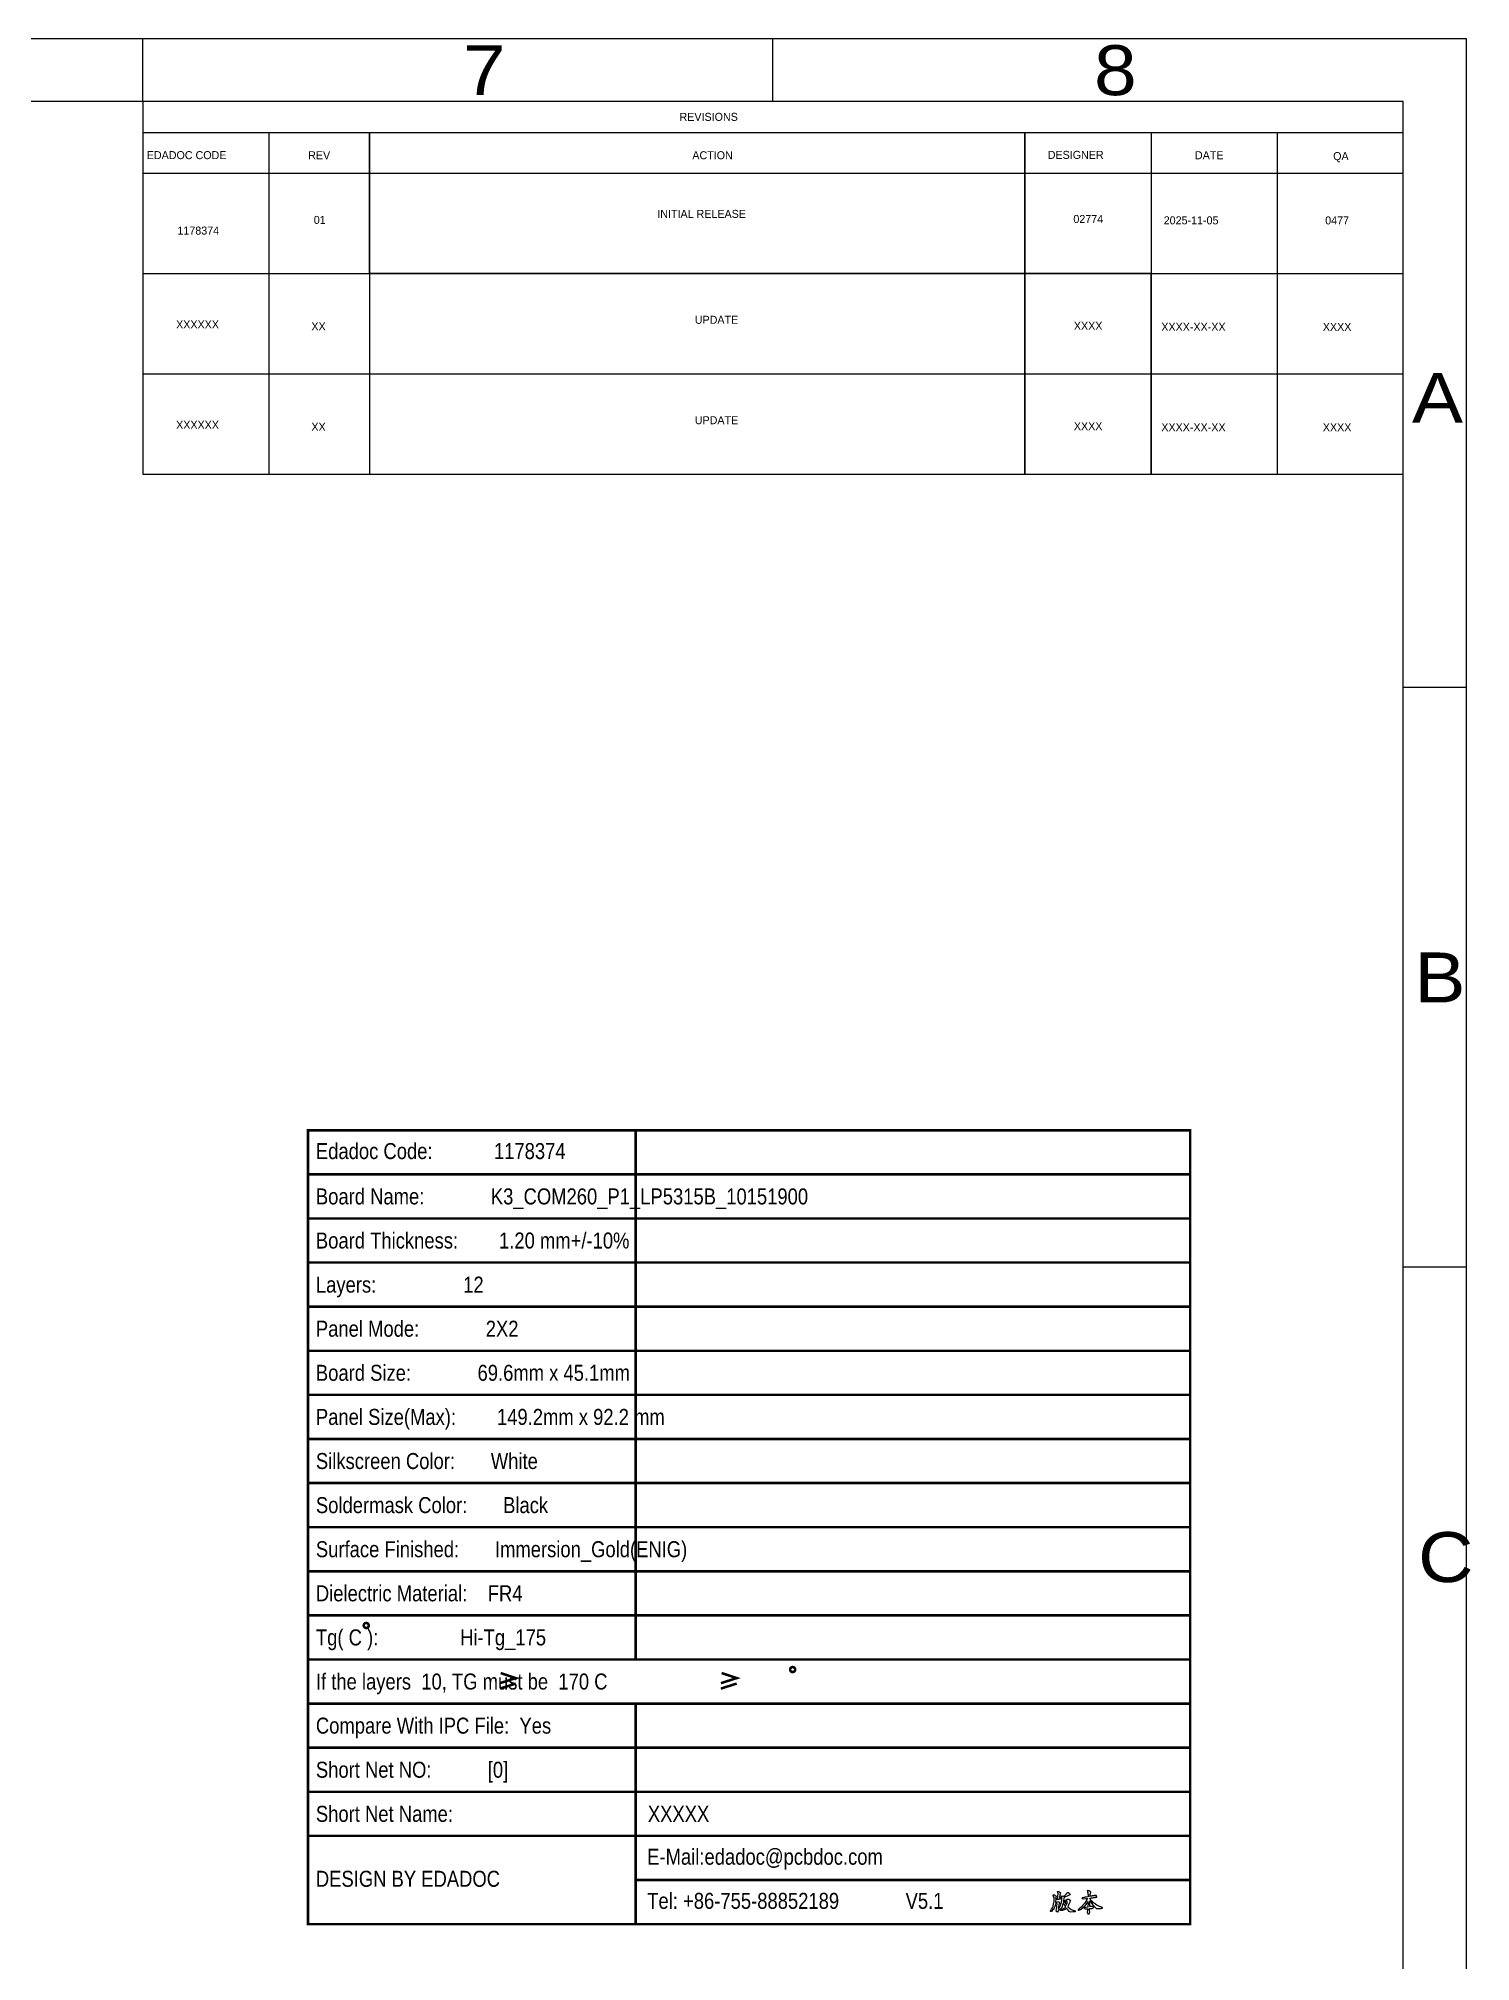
# Model space of a CAD drawing. Extents: x -61 to 349, y -42 to 245.
# Drawn here: x 235.6 to 349.2, y 92.2 to 244.8 of the extents above; entities that cross this region are included whole.
import ezdxf

# ---------------------------------------------------------------- set-up
doc = ezdxf.new("R2010")
doc.units = 0
doc.layers.add('BOARD_GEOMETRY_DIMENSION', color=2, linetype='CONTINUOUS')
doc.layers.add('BOARD_GEOMETRY_SILKSCREEN_TOP', color=1, linetype='CONTINUOUS')

msp = doc.modelspace()

# ---------------------------------------------------------------- linework, layer by layer
at = {"layer": 'BOARD_GEOMETRY_DIMENSION'}
for points in [[(-61.1124, -42.1894), (-61.1124, 244.810534), (348.887542, 244.810534), (348.887542, -42.1894)], [(316.977776, 97.199958), (316.956186, 97.02927), (316.940692, 96.958912), (316.940692, 96.92259), (316.993524, 96.909382), (317.046102, 96.896174), (317.118746, 96.781874), (317.191136, 96.665288), (317.217552, 96.77527), (317.222632, 96.796098), (317.227458, 96.817688), (317.231776, 96.839278), (317.23584, 96.86036), (317.239396, 96.880934), (317.24219, 96.900238), (317.244476, 96.918018), (317.246254, 96.94672), (317.248286, 97.006156), (317.233046, 97.00387), (317.228728, 97.002854), (317.222886, 97.001584), (317.216028, 96.999806), (317.208408, 96.99752), (317.199772, 96.995234), (317.190628, 96.992694), (317.180722, 96.9899), (317.160402, 96.984058), (317.149226, 96.981264), (317.136018, 96.978216), (317.121286, 96.975422), (317.105538, 96.972882), (317.089028, 96.970596), (317.0555, 96.966532), (317.024258, 96.964246), (316.94501, 96.962214), (316.959742, 97.02927), (317.074804, 97.063306), (317.096394, 97.06991), (317.117476, 97.077022), (317.137542, 97.08388), (317.156084, 97.090738), (317.173102, 97.097342), (317.187834, 97.103438), (317.200026, 97.109026), (317.21552, 97.11817), (317.235078, 97.137982), (317.37808, 97.137982), (317.437516, 97.08515), (317.498984, 97.034604), (317.452756, 96.93783), (317.43523, 96.900492), (317.413894, 96.852232), (317.39078, 96.79686), (317.366904, 96.73844), (317.344044, 96.680528), (317.323724, 96.627442), (317.307214, 96.582484), (317.292482, 96.533208), (317.294514, 96.529652), (317.300356, 96.523302), (317.309754, 96.514666), (317.322454, 96.503998), (317.337694, 96.491298), (317.355474, 96.477074), (317.375286, 96.46158), (317.419736, 96.427798), (317.547244, 96.335342), (317.705486, 96.27362), (317.863982, 96.209866), (317.863982, 96.152716), (317.683642, 96.137476), (317.50127, 96.121982), (317.44412, 96.14408), (317.38697, 96.165924), (317.303404, 96.284796), (317.287656, 96.305624), (317.272924, 96.325436), (317.259462, 96.343978), (317.247524, 96.360742), (317.23711, 96.37522), (317.228474, 96.387412), (317.22187, 96.39681), (317.21552, 96.4057), (317.212472, 96.404938), (317.204344, 96.401636), (317.19139, 96.395794), (317.174118, 96.387666), (317.153036, 96.377506), (317.128906, 96.365822), (317.101728, 96.35236), (317.041784, 96.322134), (316.870334, 96.236282), (316.698884, 96.236282), (316.698884, 96.271588), (316.826392, 96.333056), (316.9539, 96.394778), (317.039498, 96.465136), (317.123064, 96.537526), (317.041784, 96.671892), (317.027052, 96.696276), (317.012574, 96.719898), (316.998604, 96.741742), (316.985396, 96.761808), (316.973204, 96.779588), (316.962536, 96.794574), (316.9539, 96.806512), (316.942724, 96.819212), (316.923166, 96.830134), (316.876938, 96.680528), (316.828424, 96.533208), (316.753748, 96.432116), (316.681358, 96.328738), (316.611, 96.300036), (316.540642, 96.269302), (316.509908, 96.196658), (316.47892, 96.121982), (316.441582, 96.130872), (316.402212, 96.137476), (316.3824, 96.198944), (316.360302, 96.25838), (316.389004, 96.36379), (316.394084, 96.385126), (316.399418, 96.410018), (316.404498, 96.438212), (316.409578, 96.468438), (316.414404, 96.500442), (316.418722, 96.532954), (316.422532, 96.56572), (316.428374, 96.627696), (316.441582, 96.786192), (316.30747, 96.786192), (316.28334, 96.671892), (316.27826, 96.650048), (316.27191, 96.626426), (316.264798, 96.60128), (316.25667, 96.575626), (316.248034, 96.549718), (316.239144, 96.524572), (316.230254, 96.500442), (316.212982, 96.458532), (316.16904, 96.357186), (316.076838, 96.264984), (315.986668, 96.170496), (315.939932, 96.170496), (315.933328, 96.171004), (315.926978, 96.171766), (315.921644, 96.173036), (315.916818, 96.17456), (315.913008, 96.176338), (315.90996, 96.17837), (315.90742, 96.18345), (315.908944, 96.188022), (315.913008, 96.196912), (315.919612, 96.209358), (315.928248, 96.225614), (315.938916, 96.244664), (315.951108, 96.266254), (315.964824, 96.289876), (315.995558, 96.341946), (316.085474, 96.489266), (316.118494, 96.601534), (316.12459, 96.623632), (316.13094, 96.648778), (316.137544, 96.675956), (316.144148, 96.704404), (316.150498, 96.733868), (316.156594, 96.763078), (316.162182, 96.791526), (316.171326, 96.843342), (316.19317, 96.973136), (316.19317, 97.12706), (316.191138, 97.280984), (316.160404, 97.368868), (316.154562, 97.38487), (316.148974, 97.400618), (316.143894, 97.41535), (316.139322, 97.42932), (316.135258, 97.441766), (316.131956, 97.452942), (316.129416, 97.46234), (316.127384, 97.474532), (316.127384, 97.490026), (316.230762, 97.490026), (316.29223, 97.441512), (316.351666, 97.395284), (316.338458, 97.287588), (316.322964, 97.177606), (316.395608, 97.1931), (316.408562, 97.196148), (316.421516, 97.19945), (316.433962, 97.203006), (316.445646, 97.206562), (316.45606, 97.210118), (316.465458, 97.213928), (316.473332, 97.217484), (316.483492, 97.223834), (316.501018, 97.239074), (316.505336, 97.401888), (316.51194, 97.566988), (316.492128, 97.661476), (316.472316, 97.753932), (316.498732, 97.753932), (316.51575, 97.751646), (316.537594, 97.746058), (316.562486, 97.737422), (316.588902, 97.726754), (316.615064, 97.714562), (316.639702, 97.702116), (316.660784, 97.689416), (316.685676, 97.66808), (316.70117, 97.64395), (316.665864, 97.481136), (316.660022, 97.451418), (316.654688, 97.422462), (316.649608, 97.39503), (316.644782, 97.369376), (316.640972, 97.346516), (316.63767, 97.326958), (316.63513, 97.310702), (316.632844, 97.291906), (316.632844, 97.270062), (316.742826, 97.270062), (316.742826, 97.181924), (316.685676, 97.16008), (316.67323, 97.155508), (316.65672, 97.150428), (316.636908, 97.145094), (316.614302, 97.13976), (316.58941, 97.134172), (316.562994, 97.128838), (316.535308, 97.123504), (316.47892, 97.113852), (316.329568, 97.087436), (316.320678, 96.981772), (316.314074, 96.874076), (316.331854, 96.874076), (316.335664, 96.874584), (316.34176, 96.876362), (316.349634, 96.878902), (316.358524, 96.882204), (316.368938, 96.886522), (316.37986, 96.891348), (316.391544, 96.896936), (316.415166, 96.909382), (316.481206, 96.942402), (316.595506, 96.929194), (316.617604, 96.891602), (316.641734, 96.85655), (316.606428, 96.770698), (316.56909, 96.687132), (316.558168, 96.526604), (316.54496, 96.366076), (316.56909, 96.38157), (316.574678, 96.386142), (316.582044, 96.39554), (316.591188, 96.409256), (316.601856, 96.426274), (316.61354, 96.446594), (316.62624, 96.469708), (316.639194, 96.4946), (316.665864, 96.548702), (316.738508, 96.70034), (316.777878, 96.909382), (316.81547, 97.120456), (316.802262, 97.263458), (316.789054, 97.406206), (316.870334, 97.393252), (316.9539, 97.380044), (317.008764, 97.417382), (317.039244, 97.438718), (317.068708, 97.461324), (317.096648, 97.484946), (317.12281, 97.508822), (317.146432, 97.532444), (317.167006, 97.555812), (317.184278, 97.57791), (317.20663, 97.617534), (317.226442, 97.665794), (317.307722, 97.665794), (317.382398, 97.615248), (317.457328, 97.564702), (317.463932, 97.527364), (317.470282, 97.490026), (317.430912, 97.476818), (317.39586, 97.464118), (317.346584, 97.444814), (317.28791, 97.421192), (317.224664, 97.394776), (317.161164, 97.367852), (317.10249, 97.342452), (317.053468, 97.320354), (317.00216, 97.294192), (316.999112, 97.289874), (316.99581, 97.282), (316.992254, 97.27057), (316.988698, 97.256092), (316.984888, 97.239328), (316.981332, 97.220278)], [(318.837564, 97.77349), (318.846708, 97.735136), (318.850772, 97.719134), (318.854836, 97.702116), (318.859408, 97.68459), (318.863726, 97.66681), (318.868298, 97.649538), (318.87287, 97.632774), (318.881252, 97.59569), (318.885062, 97.574354), (318.888364, 97.552002), (318.891158, 97.528888), (318.893698, 97.505774), (318.895476, 97.483168), (318.896492, 97.461578), (318.897, 97.441512), (318.897, 97.338134), (318.7827, 97.316036), (318.734948, 97.307654), (318.708024, 97.303082), (318.680084, 97.298002), (318.651636, 97.293176), (318.623696, 97.28835), (318.596518, 97.283778), (318.570864, 97.279968), (318.547496, 97.276666), (318.428878, 97.258886), (318.419988, 97.23247), (318.411098, 97.206308), (318.490346, 97.190814), (318.567308, 97.177606), (318.708024, 97.186496), (318.84874, 97.195132), (318.804798, 97.104962), (318.717676, 96.959928), (318.662304, 96.882204), (318.600836, 96.802702), (318.534288, 96.722946), (318.464184, 96.644714), (318.39154, 96.569022), (318.31788, 96.497648), (318.24422, 96.432116), (318.195706, 96.390714), (318.174116, 96.37141), (318.154812, 96.35363), (318.138048, 96.337374), (318.124586, 96.323404), (318.114172, 96.311974), (318.107822, 96.303338), (318.10579, 96.298004), (318.10579, 96.280224), (318.138556, 96.280224), (318.158114, 96.284034), (318.172084, 96.288352), (318.188086, 96.29394), (318.20612, 96.301052), (318.225424, 96.308926), (318.245744, 96.317816), (318.266826, 96.327468), (318.288162, 96.337628), (318.402462, 96.39681), (318.573912, 96.56191), (318.743076, 96.729042), (318.81572, 96.839024), (318.886078, 96.951038), (318.892682, 96.852232), (318.89319, 96.809814), (318.892682, 96.78543), (318.89192, 96.759522), (318.89065, 96.732852), (318.888872, 96.706436), (318.88684, 96.680274), (318.8843, 96.655382), (318.881506, 96.632268), (318.86398, 96.511364), (318.714628, 96.491552), (318.567308, 96.473772), (318.567308, 96.45396), (318.570102, 96.446848), (318.57315, 96.442276), (318.577468, 96.43745), (318.582548, 96.432116), (318.58839, 96.427036), (318.594994, 96.421956), (318.601852, 96.416876), (318.608964, 96.412304), (318.652906, 96.390206), (318.866266, 96.390206), (318.846454, 96.251776), (318.824356, 96.113092), (318.855344, 96.047306), (318.886078, 95.983552), (318.993774, 95.983552), (319.0113, 96.049338), (319.028826, 96.115378), (319.013586, 96.264984), (319.000378, 96.412304), (319.22466, 96.412304), (319.279524, 96.434402), (319.312544, 96.448372), (319.323212, 96.455738), (319.330324, 96.463358), (319.33388, 96.471994), (319.33388, 96.4819), (319.330578, 96.49333), (319.324228, 96.506538), (319.314576, 96.522286), (319.294764, 96.555306), (319.028826, 96.555306), (319.028826, 97.01276), (319.110106, 96.90481), (319.195196, 96.796606), (319.245234, 96.735646), (319.29705, 96.673924), (319.348358, 96.614488), (319.396364, 96.559624), (319.43929, 96.51238), (319.474342, 96.47555), (319.499234, 96.451928), (319.545462, 96.412304), (319.758568, 96.412304), (319.879218, 96.414082), (319.925446, 96.416368), (319.962784, 96.41967), (319.992248, 96.424242), (320.014092, 96.430084), (320.028824, 96.43745), (320.03746, 96.446086), (320.04, 96.456246), (320.04, 96.473772), (319.833498, 96.55302), (319.626742, 96.6343), (319.475104, 96.739964), (319.323466, 96.84766), (319.20688, 96.975168), (319.164462, 97.02292), (319.143888, 97.046288), (319.124076, 97.069148), (319.106042, 97.090484), (319.089786, 97.110042), (319.07607, 97.127568), (319.065148, 97.142046), (319.057528, 97.153476), (319.022222, 97.206308), (319.03543, 97.21723), (319.053972, 97.223326), (319.072768, 97.227644), (319.096898, 97.23247), (319.125854, 97.237804), (319.158874, 97.243392), (319.195196, 97.249234), (319.234058, 97.25533), (319.275206, 97.261172), (319.35674, 97.27311), (319.39484, 97.278952), (319.4304, 97.28454), (319.462404, 97.289874), (319.49009, 97.2947), (319.51295, 97.299018), (319.530222, 97.302574), (319.541144, 97.305114), (319.578482, 97.316036), (319.578482, 97.344738), (319.576958, 97.354898), (319.574926, 97.360994), (319.572386, 97.36709), (319.569338, 97.37344), (319.565782, 97.380044), (319.561718, 97.38614), (319.556892, 97.391982), (319.552066, 97.39757), (319.52565, 97.423986), (319.415668, 97.423986), (319.37198, 97.422716), (319.348612, 97.421192), (319.325244, 97.419414), (319.302384, 97.416874), (319.28054, 97.41408), (319.26022, 97.411032), (319.242186, 97.40773), (319.226692, 97.404174), (319.196466, 97.3963), (319.18021, 97.392236), (319.1637, 97.387918), (319.147444, 97.384108), (319.131696, 97.380298), (319.117218, 97.376742), (319.10401, 97.373694), (319.09258, 97.371154), (319.033398, 97.357946), (319.061846, 97.496376), (319.072514, 97.546922), (319.078102, 97.571814), (319.08369, 97.59569), (319.089024, 97.618042), (319.09385, 97.638108), (319.098422, 97.655888), (319.102486, 97.670366), (319.105788, 97.681288), (319.121282, 97.727516), (319.064132, 97.764854), (319.009014, 97.802192), (318.916812, 97.813114), (318.824356, 97.826322)]]:
    msp.add_lwpolyline(points, close=True, dxfattribs=at)
for points in [[(243.887498, 239.810544), (243.887498, 244.810534)], [(293.887652, 239.810544), (293.887652, 244.810534)], [(343.887552, 239.810544), (-56.11241, 239.810544)], [(243.887498, 239.810544), (243.887498, 226.160838), (253.887478, 226.160838)], [(333.887572, 237.350554), (333.887572, 226.160838), (343.887552, 226.160838), (343.887552, 239.810544)], [(243.887498, 237.350554), (343.887552, 237.350554)], [(253.887478, 237.350554), (253.887478, 226.160838), (261.887462, 226.160838)], [(261.887462, 237.350554), (261.887462, 226.160838), (313.887612, 226.160838)], [(313.887612, 237.350554), (313.887612, 226.160838), (323.887592, 226.160838)], [(323.887592, 237.350554), (323.887592, 226.160838), (333.887572, 226.160838)], [(243.887498, 234.128818), (343.887552, 234.128818)], [(243.887498, 226.160838), (243.887498, 218.192604)], [(253.887478, 226.160838), (253.887478, 218.192604)], [(261.887462, 226.160838), (261.887462, 218.192604)], [(313.887612, 226.160838), (313.887612, 218.192604)], [(323.887592, 226.160838), (323.887592, 218.192604)], [(333.887572, 226.160838), (333.887572, 218.192604)], [(343.887552, -37.189156), (343.887552, 226.160838)], [(243.887498, 218.192858), (243.887498, 210.224624)], [(243.887498, 218.192604), (333.887572, 218.192604)], [(253.887478, 218.192858), (253.887478, 210.224624)], [(261.887462, 218.192858), (261.887462, 210.224624)], [(313.887612, 218.192858), (313.887612, 210.224624)], [(323.887592, 218.192858), (323.887592, 210.224624)], [(333.887572, 218.192858), (333.887572, 210.224624)], [(333.887572, 218.192604), (343.887552, 218.192604)], [(243.887498, 210.224624), (333.887572, 210.224624)], [(333.887572, 210.224624), (343.887552, 210.224624)], [(348.887542, 193.31051), (343.887552, 193.31051)], [(348.887542, 147.310602), (343.887552, 147.310602)]]:
    msp.add_lwpolyline(points, dxfattribs=at)
at = {"layer": 'BOARD_GEOMETRY_DIMENSION', "const_width": 0.199898}
for points in [[(256.9972, 158.1658), (326.99706, 158.1658), (326.99706, 95.165926), (256.9972, 95.165926), (256.9972, 158.1658)], [(282.997148, 158.1658), (282.997148, 116.166138)], [(256.9972, 154.665934), (326.99706, 154.665934)], [(256.9972, 151.166068), (326.99706, 151.166068)], [(256.9972, 147.666202), (326.99706, 147.666202)], [(256.9972, 144.166336), (326.99706, 144.166336)], [(256.9972, 140.66647), (326.99706, 140.66647)], [(256.9972, 137.166604), (326.99706, 137.166604)], [(256.9972, 133.666738), (326.99706, 133.666738)], [(256.9972, 130.166872), (326.99706, 130.166872)], [(256.9972, 126.667006), (326.99706, 126.667006)], [(256.9972, 123.16714), (326.99706, 123.16714)], [(256.9972, 119.667274), (326.99706, 119.667274)], [(256.9972, 116.167408), (326.99706, 116.167408)], [(272.231612, 114.288062), (273.489928, 114.688112), (272.290032, 115.088162)], [(289.757612, 114.288062), (291.015928, 114.688112), (289.816032, 115.088162)], [(272.231612, 113.856262), (273.489928, 114.256312)], [(289.757612, 113.856262), (291.015928, 114.256312)], [(256.9972, 112.667542), (326.99706, 112.667542)], [(282.997148, 112.666018), (282.997148, 95.165926)], [(256.9972, 109.167676), (326.99706, 109.167676)], [(256.9972, 105.66781), (326.99706, 105.66781)], [(256.9972, 102.166166), (326.99706, 102.166166)], [(282.997148, 98.666046), (326.99706, 98.666046)]]:
    msp.add_lwpolyline(points, dxfattribs=at)
for points in [[(261.82193, 118.865904, -1), (261.422134, 118.865904, -1), (261.82193, 118.865904)], [(295.65473, 115.366038, -1), (295.254934, 115.366038, -1), (295.65473, 115.366038)]]:
    msp.add_lwpolyline(points, format="xyb", dxfattribs=at)
at = {"layer": 'BOARD_GEOMETRY_SILKSCREEN_TOP'}
msp.add_lwpolyline([(-61.1124, -42.1894), (-61.1124, 244.810534), (348.887542, 244.810534), (348.887542, -42.1894)], close=True, dxfattribs=at)
for points in [[(243.887498, 239.810544), (243.887498, 244.810534)], [(293.887652, 239.810544), (293.887652, 244.810534)], [(343.887552, 239.810544), (-56.11241, 239.810544)], [(243.887498, 239.810544), (243.887498, 226.160838), (253.887478, 226.160838)], [(333.887572, 237.350554), (333.887572, 226.160838), (343.887552, 226.160838), (343.887552, 239.810544)], [(243.887498, 237.350554), (343.887552, 237.350554)], [(253.887478, 237.350554), (253.887478, 226.160838), (261.887462, 226.160838)], [(313.887612, 226.160838), (261.887462, 226.160838), (261.887462, 237.350554)], [(323.887592, 226.160838), (313.887612, 226.160838), (313.887612, 237.350554)], [(323.887592, 237.350554), (323.887592, 226.160838), (333.887572, 226.160838)], [(243.887498, 234.128818), (343.887552, 234.128818)], [(243.887498, 226.160838), (243.887498, 218.192604)], [(253.887478, 226.160838), (253.887478, 218.192604)], [(261.887462, 226.160838), (261.887462, 218.192604)], [(313.887612, 218.192604), (313.887612, 226.160838)], [(323.887592, 218.192604), (323.887592, 226.160838)], [(333.887572, 226.160838), (333.887572, 218.192604)], [(343.887552, -37.189156), (343.887552, 226.160838)], [(243.887498, 218.192858), (243.887498, 210.224624)], [(243.887498, 218.192604), (333.887572, 218.192604)], [(253.887478, 218.192858), (253.887478, 210.224624)], [(261.887462, 218.192858), (261.887462, 210.224624)], [(313.887612, 210.224624), (313.887612, 218.192858)], [(323.887592, 210.224624), (323.887592, 218.192858)], [(333.887572, 218.192858), (333.887572, 210.224624)], [(333.887572, 218.192604), (343.887552, 218.192604)], [(243.887498, 210.224624), (333.887572, 210.224624)], [(333.887572, 210.224624), (343.887552, 210.224624)], [(348.887542, 193.31051), (343.887552, 193.31051)], [(348.887542, 147.310602), (343.887552, 147.310602)]]:
    msp.add_lwpolyline(points, dxfattribs=at)

# ---------------------------------------------------------------- texts
at = {"layer": 'BOARD_GEOMETRY_DIMENSION'}
for s, height, width, p in [('7', 3.9624, 1.147436, (269.300706, 240.310924)), ('8', 3.9624, 1.147436, (319.367916, 240.310924)), ('REVISIONS', 0.635, 1.0004, (286.479488, 238.272828)), ('EDADOC CODE', 0.635, 1.0004, (244.206776, 235.233972)), ('REV', 0.635, 1.0004, (257.015488, 235.224828)), ('ACTION', 0.635, 1.0004, (287.495488, 235.224828)), ('DESIGNER', 0.635, 1.0004, (315.694822, 235.255054)), ('DATE', 0.635, 1.0004, (327.373488, 235.224828)), ('QA', 0.635, 1.0004, (338.340954, 235.153708)), ('01', 0.635, 1.0004, (257.458972, 230.094536)), ('INITIAL RELEASE', 0.635, 1.0004, (284.715204, 230.571548)), ('02774', 0.635, 1.0004, (317.728346, 230.166926)), ('2025-11-05', 0.635, 1.0004, (324.89521, 230.058976)), ('0477', 0.635, 1.0004, (337.710018, 230.053896)), ('1178374', 0.635, 1.0004, (246.641112, 229.246684)), ('XXXXXX', 0.635, 1.0004, (246.536464, 221.799912)), ('XX', 0.635, 1.0004, (257.26898, 221.644464)), ('UPDATE', 0.635, 1.0004, (287.690052, 222.166434)), ('XXXX', 0.635, 1.0004, (317.766954, 221.691454)), ('XXXX-XX-XX', 0.635, 1.0004, (324.705218, 221.608904)), ('XXXX', 0.635, 1.0004, (337.520026, 221.604078)), ('A', 3.9624, 1.147436, (344.587576, 214.310722)), ('XXXXXX', 0.635, 1.0004, (246.536464, 213.831932)), ('XX', 0.635, 1.0004, (257.26898, 213.676484)), ('UPDATE', 0.635, 1.0004, (287.690052, 214.198454)), ('XXXX', 0.635, 1.0004, (317.766954, 213.723474)), ('XXXX-XX-XX', 0.635, 1.0004, (324.705218, 213.640924)), ('XXXX', 0.635, 1.0004, (337.520026, 213.636098)), ('B', 3.9624, 1.147436, (344.787728, 168.310814)), ('Edadoc Code:            1178374', 1.27, 0.86, (257.62712, 155.8798)), ('Board Name:             K3_COM260_P1_LP5315B_10151900', 1.27, 0.86, (257.62712, 152.280874)), ('Board Thickness:        1.20 mm+/-10%', 1.27, 0.86, (257.62712, 148.781008)), ('Layers:                 12', 1.27, 0.86, (257.62712, 145.281142)), ('Panel Mode:             2X2', 1.27, 0.86, (257.62712, 141.781276)), ('Board Size:             69.6mm x 45.1mm', 1.27, 0.86, (257.62712, 138.28141)), ('Panel Size(Max):        149.2mm x 92.2 mm', 1.27, 0.86, (257.62712, 134.781544)), ('Silkscreen Color:       White', 1.27, 0.86, (257.62712, 131.281678)), ('Soldermask Color:       Black', 1.27, 0.86, (257.62712, 127.781812)), ('Surface Finished:       Immersion_Gold(ENIG)', 1.27, 0.86, (257.62712, 124.281946)), ('C', 3.9624, 1.147436, (345.080844, 122.310652)), ('Dielectric Material:    FR4', 1.27, 0.86, (257.62712, 120.78208)), ('Tg( C ):                Hi-Tg_175', 1.27, 0.86, (257.62712, 117.282214)), ('If the layers  10, TG must be  170 C', 1.27, 0.86, (257.62712, 113.782348)), ('Compare With IPC File:  Yes', 1.27, 0.86, (257.62712, 110.282482)), ('Short Net NO:           [0]', 1.27, 0.86, (257.62712, 106.782616)), ('Short Net Name:', 1.27, 0.86, (257.62712, 103.28275)), ('XXXXX', 1.27, 0.86, (283.96692, 103.28275)), ('E-Mail:edadoc@pcbdoc.com', 1.27, 0.86, (283.91612, 99.878134)), ('DESIGN BY EDADOC', 1.27, 0.86, (257.62712, 98.128328)), ('Tel: +86-755-88852189             V5.1', 1.27, 0.86, (283.91612, 96.378268))]:
    msp.add_text(s, height=height, dxfattribs=dict(at, width=width)).set_placement(p)
at = {"layer": 'BOARD_GEOMETRY_SILKSCREEN_TOP'}
for s, height, width, p in [('7', 3.9624, 1.147436, (269.300706, 240.310924)), ('8', 3.9624, 1.147436, (319.367916, 240.310924)), ('REVISIONS', 0.635, 1.0004, (286.479488, 238.272828)), ('EDADOC CODE', 0.635, 1.0004, (244.206776, 235.233972)), ('REV', 0.635, 1.0004, (257.015488, 235.224828)), ('ACTION', 0.635, 1.0004, (287.495488, 235.224828)), ('DESIGNER', 0.635, 1.0004, (315.694822, 235.255054)), ('DATE', 0.635, 1.0004, (327.373488, 235.224828)), ('QA', 0.635, 1.0004, (338.340954, 235.153708)), ('01', 0.635, 1.0004, (257.458972, 230.094536)), ('INITIAL RELEASE', 0.635, 1.0004, (284.715204, 230.571548)), ('02774', 0.635, 1.0004, (317.728346, 230.166926)), ('2025-11-05', 0.635, 1.0004, (324.89521, 230.058976)), ('0477', 0.635, 1.0004, (337.710018, 230.053896)), ('1178374', 0.635, 1.0004, (246.641112, 229.2477)), ('XXXXXX', 0.635, 1.0004, (246.536464, 221.801436)), ('XX', 0.635, 1.0004, (257.26898, 221.644464)), ('UPDATE', 0.635, 1.0004, (287.690052, 222.166434)), ('XXXX', 0.635, 1.0004, (317.766954, 221.691454)), ('XXXX-XX-XX', 0.635, 1.0004, (324.705218, 221.608904)), ('XXXX', 0.635, 1.0004, (337.520026, 221.604078)), ('A', 3.9624, 1.147436, (344.587576, 214.310722)), ('XXXXXX', 0.635, 1.0004, (246.536464, 213.833456)), ('XX', 0.635, 1.0004, (257.26898, 213.676484)), ('UPDATE', 0.635, 1.0004, (287.690052, 214.198454)), ('XXXX', 0.635, 1.0004, (317.766954, 213.723474)), ('XXXX-XX-XX', 0.635, 1.0004, (324.705218, 213.640924)), ('XXXX', 0.635, 1.0004, (337.520026, 213.636098)), ('B', 3.9624, 1.147436, (344.787728, 168.310814)), ('C', 3.9624, 1.147436, (345.080844, 122.310652))]:
    msp.add_text(s, height=height, dxfattribs=dict(at, width=width)).set_placement(p)

doc.saveas('drawing.dxf')
